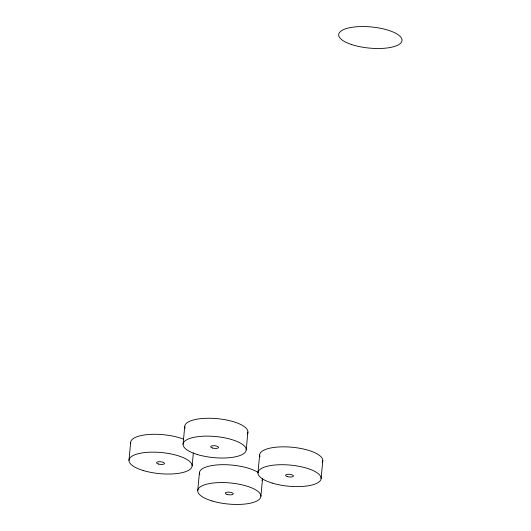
<?xml version="1.0" encoding="UTF-8"?>
<svg xmlns="http://www.w3.org/2000/svg" width="531" height="531" viewBox="0 0 531 531"><rect width="100%" height="100%" fill="white"/><g stroke="black" fill="none" stroke-linecap="round" stroke-linejoin="round"><path stroke-width="0.8" d="M128.973 460.297L130.666 442.423M183.056 444.274L184.748 426.4M192.129 465.899L193.357 452.903M197.738 490.697L199.424 472.829M246.211 449.876L247.904 432.002M257.953 472.855L259.639 454.987M260.887 496.299L262.579 478.431M321.109 478.458L322.795 460.589M262.526 478.896A31.707 10.587 5.4 0 1 261.942 480.356M199.802 474.654A31.707 10.587 5.4 0 1 220.65 464.725A31.707 10.587 5.4 0 1 258.524 472.729M260.017 456.813A31.707 10.587 5.4 0 1 291.95 447.228A31.707 10.587 5.4 0 1 322.158 462.514M185.127 428.232A31.707 10.587 5.4 0 1 217.053 418.64A31.707 10.587 5.4 0 1 247.267 433.927M130.772 443.478A31.707 10.587 5.4 0 1 148.421 434.511A31.707 10.587 5.4 0 1 183.746 439.25M211.942 500.919A31.707 10.587 5.4 0 0 260.84 496.77A31.707 10.587 5.4 0 0 215.155 482.812A31.707 10.587 5.4 0 0 211.942 500.919M227.129 494.421A3.976 1.327 5.4 0 0 233.248 493.89A3.976 1.327 5.4 0 0 227.5 492.151A3.976 1.327 5.4 0 0 227.129 494.421M272.157 483.077A31.707 10.587 5.4 0 0 321.056 478.929A31.707 10.587 5.4 0 0 275.377 464.97A31.707 10.587 5.4 0 0 272.157 483.077M287.351 476.579A3.976 1.327 5.4 0 0 293.464 476.048A3.976 1.327 5.4 0 0 287.716 474.309A3.976 1.327 5.4 0 0 287.351 476.579M197.266 454.49A31.707 10.587 5.4 0 0 246.158 450.341A31.707 10.587 5.4 0 0 200.479 436.389A31.707 10.587 5.4 0 0 197.266 454.49M212.453 447.998A3.976 1.327 5.4 0 0 218.566 447.46A3.976 1.327 5.4 0 0 212.825 445.721A3.976 1.327 5.4 0 0 212.453 447.998M351.343 44.458A31.807 10.613 5.4 0 0 401.808 41.445A31.807 10.613 5.4 0 0 357.921 26.683A31.807 10.613 5.4 0 0 351.343 44.458M143.184 470.512A31.707 10.587 5.4 0 0 192.076 466.371A31.707 10.587 5.4 0 0 146.397 452.412A31.707 10.587 5.4 0 0 143.184 470.512M158.371 464.021A3.976 1.327 5.4 0 0 164.484 463.49A3.976 1.327 5.4 0 0 158.742 461.744A3.976 1.327 5.4 0 0 158.371 464.021"/></g></svg>
